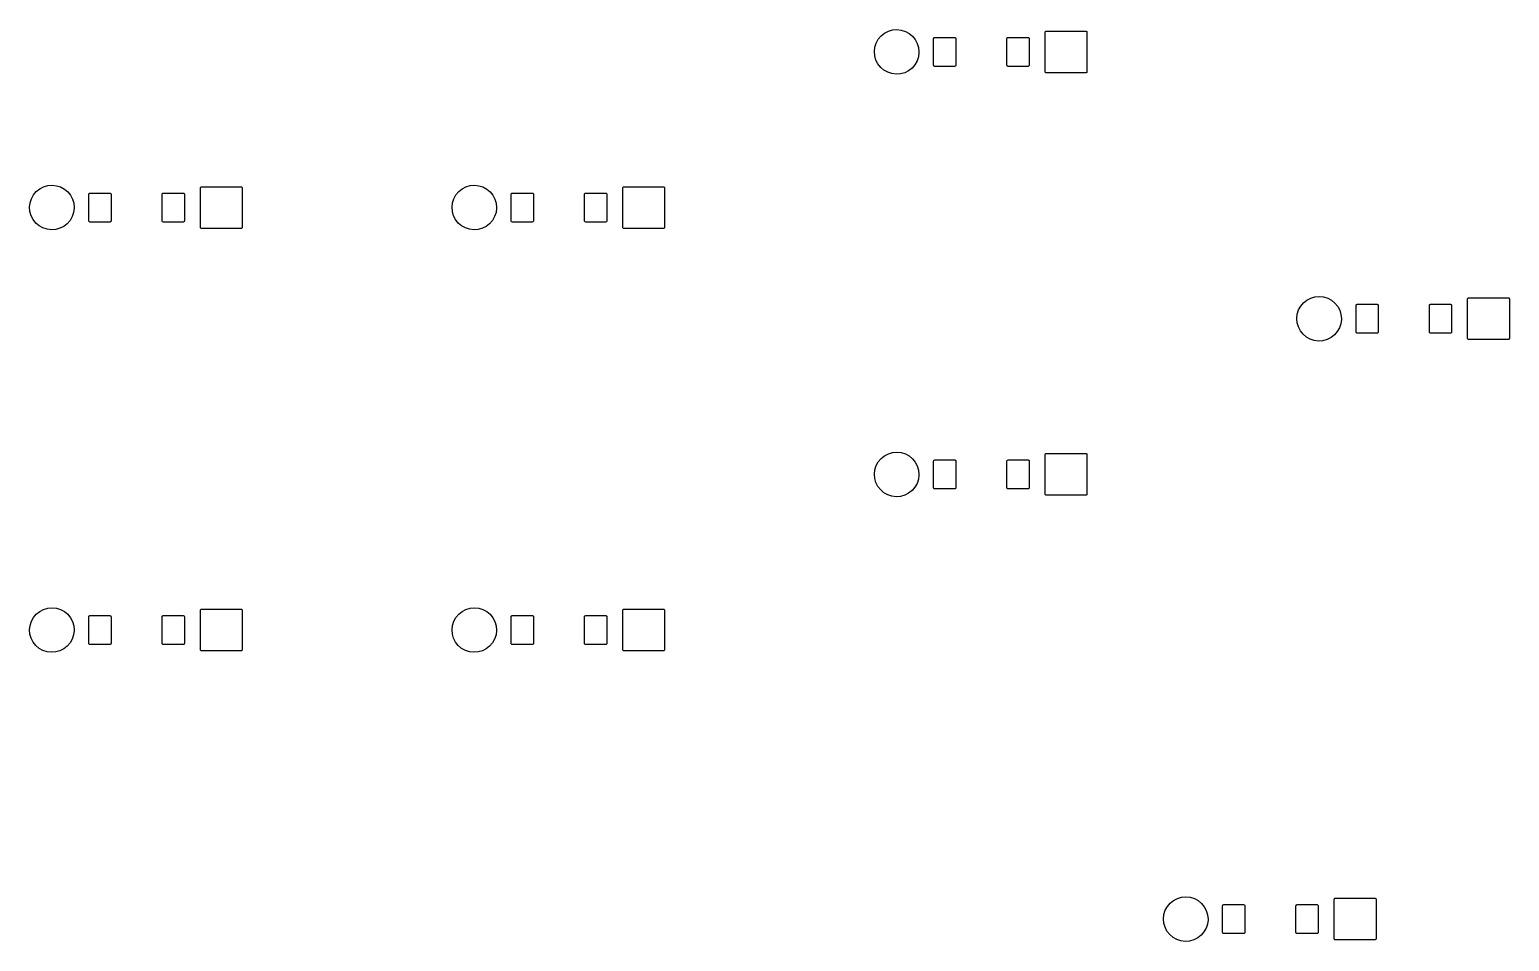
# Model space of a CAD drawing. Extents: x -5 to 129, y -39 to 63.
# Drawn here: x -4.8 to 61.7, y -23 to 18 of the extents above; entities that cross this region are included whole.
import ezdxf

# ---------------------------------------------------------------- set-up
doc = ezdxf.new("R2010")
doc.units = 0
doc.layers.add('BLACK', color=7, linetype='CONTINUOUS')

msp = doc.modelspace()

# ---------------------------------------------------------------- linework, layer by layer
at = {"layer": 'BLACK', "linetype": 'CONTINUOUS'}
for p, q in [((33.8145, 17.9295), (34.0022, 17.9847)), ((34.0022, 17.9847), (34.197, 18.0025)), ((34.197, 18.0025), (34.3916, 17.982)), ((34.3916, 17.982), (34.5785, 17.9242)), ((33.2094, 17.2084), (33.2686, 17.3949)), ((33.2686, 17.3949), (33.3628, 17.5664)), ((33.3628, 17.5664), (33.4886, 17.7163)), ((33.4886, 17.7163), (33.6411, 17.8389)), ((33.6411, 17.8389), (33.8145, 17.9295)), ((34.5785, 17.9242), (34.7506, 17.8311)), ((34.7506, 17.8311), (34.9013, 17.7064)), ((34.9013, 17.7064), (35.025, 17.5548)), ((35.025, 17.5548), (35.1169, 17.382)), ((35.1169, 17.382), (35.1734, 17.1947)), ((35.85, 17.6), (35.8538, 17.6191)), ((35.85, 16.4), (35.85, 17.6)), ((35.8538, 17.6191), (35.8646, 17.6354)), ((35.8646, 17.6354), (35.8809, 17.6462)), ((35.8809, 17.6462), (35.9, 17.65)), ((35.9, 17.65), (36.8, 17.65)), ((36.8, 17.65), (36.8191, 17.6462)), ((36.8191, 17.6462), (36.8354, 17.6354)), ((36.8354, 17.6354), (36.8462, 17.6191)), ((36.8462, 17.6191), (36.85, 17.6)), ((36.85, 17.6), (36.85, 16.4)), ((39.15, 17.6), (39.1538, 17.6191)), ((39.15, 16.4), (39.15, 17.6)), ((39.1538, 17.6191), (39.1646, 17.6354)), ((39.1646, 17.6354), (39.1809, 17.6462)), ((39.1809, 17.6462), (39.2, 17.65)), ((39.2, 17.65), (40.1, 17.65)), ((40.1, 17.65), (40.1191, 17.6462)), ((40.1191, 17.6462), (40.1354, 17.6354)), ((40.1354, 17.6354), (40.1462, 17.6191)), ((40.1462, 17.6191), (40.15, 17.6)), ((40.15, 17.6), (40.15, 16.4)), ((40.871, 17.889), (40.8748, 17.9081)), ((40.871, 16.111), (40.871, 17.889)), ((40.8748, 17.9081), (40.8856, 17.9244)), ((40.8856, 17.9244), (40.9019, 17.9352)), ((40.9019, 17.9352), (40.921, 17.939)), ((40.921, 17.939), (42.699, 17.939)), ((42.699, 17.939), (42.7181, 17.9352)), ((42.7181, 17.9352), (42.7344, 17.9244)), ((42.7344, 17.9244), (42.7452, 17.9081)), ((42.7452, 17.9081), (42.749, 17.889)), ((42.749, 17.889), (42.749, 16.111)), ((33.1876, 17.014), (33.2094, 17.2084)), ((33.204, 16.819), (33.1876, 17.014)), ((33.2579, 16.631), (33.204, 16.819)), ((35.1676, 16.7779), (35.1058, 16.5922)), ((35.1921, 16.972), (35.1676, 16.7779)), ((35.1734, 17.1947), (35.1925, 17)), ((35.1925, 17), (35.1921, 16.972)), ((33.3473, 16.4569), (33.2579, 16.631)), ((33.4689, 16.3036), (33.3473, 16.4569)), ((33.6179, 16.1768), (33.4689, 16.3036)), ((33.7886, 16.0813), (33.6179, 16.1768)), ((33.9747, 16.0209), (33.7886, 16.0813)), ((34.169, 15.9977), (33.9747, 16.0209)), ((34.3641, 16.0127), (34.169, 15.9977)), ((34.5525, 16.0653), (34.3641, 16.0127)), ((34.7272, 16.1536), (34.5525, 16.0653)), ((34.8813, 16.274), (34.7272, 16.1536)), ((35.0092, 16.4221), (34.8813, 16.274)), ((35.1058, 16.5922), (35.0092, 16.4221)), ((35.8538, 16.3809), (35.85, 16.4)), ((35.8646, 16.3646), (35.8538, 16.3809)), ((35.8809, 16.3538), (35.8646, 16.3646)), ((35.9, 16.35), (35.8809, 16.3538)), ((36.8, 16.35), (35.9, 16.35)), ((36.8191, 16.3538), (36.8, 16.35)), ((36.8354, 16.3646), (36.8191, 16.3538)), ((36.8462, 16.3809), (36.8354, 16.3646)), ((36.85, 16.4), (36.8462, 16.3809)), ((39.1538, 16.3809), (39.15, 16.4)), ((39.1646, 16.3646), (39.1538, 16.3809)), ((39.1809, 16.3538), (39.1646, 16.3646)), ((39.2, 16.35), (39.1809, 16.3538)), ((40.1, 16.35), (39.2, 16.35)), ((40.1191, 16.3538), (40.1, 16.35)), ((40.1354, 16.3646), (40.1191, 16.3538)), ((40.1462, 16.3809), (40.1354, 16.3646)), ((40.15, 16.4), (40.1462, 16.3809)), ((40.8748, 16.0919), (40.871, 16.111)), ((40.8856, 16.0756), (40.8748, 16.0919)), ((40.9019, 16.0648), (40.8856, 16.0756)), ((40.921, 16.061), (40.9019, 16.0648)), ((42.699, 16.061), (40.921, 16.061)), ((42.7181, 16.0648), (42.699, 16.061)), ((42.7344, 16.0756), (42.7181, 16.0648)), ((42.7452, 16.0919), (42.7344, 16.0756)), ((42.749, 16.111), (42.7452, 16.0919)), ((-4.63718, 10.5664), (-4.51141, 10.7163)), ((-4.51141, 10.7163), (-4.35893, 10.8389)), ((-4.35893, 10.8389), (-4.18554, 10.9295)), ((-4.18554, 10.9295), (-3.99785, 10.9847)), ((-3.99785, 10.9847), (-3.803, 11.0025)), ((-3.803, 11.0025), (-3.60842, 10.982)), ((-3.60842, 10.982), (-3.42152, 10.9242)), ((-3.42152, 10.9242), (-3.24941, 10.8311)), ((-3.24941, 10.8311), (-3.09865, 10.7064)), ((-3.09865, 10.7064), (-2.975, 10.5548)), ((-2.11913, 10.6462), (-2.1, 10.65)), ((-2.1, 10.65), (-1.2, 10.65)), ((-1.2, 10.65), (-1.18087, 10.6462)), ((1.18087, 10.6462), (1.2, 10.65)), ((1.2, 10.65), (2.1, 10.65)), ((2.1, 10.65), (2.11913, 10.6462)), ((2.871, 10.889), (2.87481, 10.9081)), ((2.871, 9.111), (2.871, 10.889)), ((2.87481, 10.9081), (2.88564, 10.9244)), ((2.88564, 10.9244), (2.90187, 10.9352)), ((2.90187, 10.9352), (2.921, 10.939)), ((2.921, 10.939), (4.699, 10.939)), ((4.699, 10.939), (4.71813, 10.9352)), ((4.71813, 10.9352), (4.73435, 10.9244)), ((4.73435, 10.9244), (4.74519, 10.9081)), ((4.74519, 10.9081), (4.749, 10.889)), ((4.749, 10.889), (4.749, 9.111)), ((14.3628, 10.5664), (14.4886, 10.7163)), ((14.4886, 10.7163), (14.6411, 10.8389)), ((14.6411, 10.8389), (14.8145, 10.9295)), ((14.8145, 10.9295), (15.0021, 10.9847)), ((15.0021, 10.9847), (15.197, 11.0025)), ((15.197, 11.0025), (15.3916, 10.982)), ((15.3916, 10.982), (15.5785, 10.9242)), ((15.5785, 10.9242), (15.7506, 10.8311)), ((15.7506, 10.8311), (15.9013, 10.7064)), ((15.9013, 10.7064), (16.025, 10.5548)), ((16.8809, 10.6462), (16.9, 10.65)), ((16.9, 10.65), (17.8, 10.65)), ((17.8, 10.65), (17.8191, 10.6462)), ((20.1809, 10.6462), (20.2, 10.65)), ((20.2, 10.65), (21.1, 10.65)), ((21.1, 10.65), (21.1191, 10.6462)), ((21.871, 10.889), (21.8748, 10.9081)), ((21.871, 9.111), (21.871, 10.889)), ((21.8748, 10.9081), (21.8856, 10.9244)), ((21.8856, 10.9244), (21.9019, 10.9352)), ((21.9019, 10.9352), (21.921, 10.939)), ((21.921, 10.939), (23.699, 10.939)), ((23.699, 10.939), (23.7181, 10.9352)), ((23.7181, 10.9352), (23.7344, 10.9244)), ((23.7344, 10.9244), (23.7452, 10.9081)), ((23.7452, 10.9081), (23.749, 10.889)), ((23.749, 10.889), (23.749, 9.111)), ((-4.8124, 10.014), (-4.79059, 10.2084)), ((-4.79603, 9.81903), (-4.8124, 10.014)), ((-4.79059, 10.2084), (-4.73143, 10.3949)), ((-4.73143, 10.3949), (-4.63718, 10.5664)), ((-2.975, 10.5548), (-2.88314, 10.382)), ((-2.88314, 10.382), (-2.82659, 10.1947)), ((-2.82659, 10.1947), (-2.8075, 10)), ((-2.8075, 10), (-2.80789, 9.97201)), ((-2.15, 10.6), (-2.14619, 10.6191)), ((-2.15, 9.4), (-2.15, 10.6)), ((-2.14619, 10.6191), (-2.13536, 10.6354)), ((-2.13536, 10.6354), (-2.11913, 10.6462)), ((-1.18087, 10.6462), (-1.16464, 10.6354)), ((-1.16464, 10.6354), (-1.15381, 10.6191)), ((-1.15381, 10.6191), (-1.15, 10.6)), ((-1.15, 10.6), (-1.15, 9.4)), ((1.15, 10.6), (1.15381, 10.6191)), ((1.15, 9.4), (1.15, 10.6)), ((1.15381, 10.6191), (1.16464, 10.6354)), ((1.16464, 10.6354), (1.18087, 10.6462)), ((2.11913, 10.6462), (2.13536, 10.6354)), ((2.13536, 10.6354), (2.14619, 10.6191)), ((2.14619, 10.6191), (2.15, 10.6)), ((2.15, 10.6), (2.15, 9.4)), ((14.1876, 10.014), (14.2094, 10.2084)), ((14.204, 9.81903), (14.1876, 10.014)), ((14.2094, 10.2084), (14.2686, 10.3949)), ((14.2686, 10.3949), (14.3628, 10.5664)), ((16.025, 10.5548), (16.1169, 10.382)), ((16.1169, 10.382), (16.1734, 10.1947)), ((16.1734, 10.1947), (16.1925, 10)), ((16.1925, 10), (16.1921, 9.97201)), ((16.85, 10.6), (16.8538, 10.6191)), ((16.85, 9.4), (16.85, 10.6)), ((16.8538, 10.6191), (16.8646, 10.6354)), ((16.8646, 10.6354), (16.8809, 10.6462)), ((17.8191, 10.6462), (17.8354, 10.6354)), ((17.8354, 10.6354), (17.8462, 10.6191)), ((17.8462, 10.6191), (17.85, 10.6)), ((17.85, 10.6), (17.85, 9.4)), ((20.15, 10.6), (20.1538, 10.6191)), ((20.15, 9.4), (20.15, 10.6)), ((20.1538, 10.6191), (20.1646, 10.6354)), ((20.1646, 10.6354), (20.1809, 10.6462)), ((21.1191, 10.6462), (21.1354, 10.6354)), ((21.1354, 10.6354), (21.1462, 10.6191)), ((21.1462, 10.6191), (21.15, 10.6)), ((21.15, 10.6), (21.15, 9.4)), ((-4.7421, 9.63096), (-4.79603, 9.81903)), ((-4.65267, 9.45694), (-4.7421, 9.63096)), ((-4.53114, 9.3036), (-4.65267, 9.45694)), ((-2.99081, 9.42213), (-3.11866, 9.27402)), ((-2.89417, 9.59225), (-2.99081, 9.42213)), ((-2.83241, 9.7779), (-2.89417, 9.59225)), ((-2.80789, 9.97201), (-2.83241, 9.7779)), ((-2.14619, 9.38087), (-2.15, 9.4)), ((-2.13536, 9.36464), (-2.14619, 9.38087)), ((-2.11913, 9.35381), (-2.13536, 9.36464)), ((-2.1, 9.35), (-2.11913, 9.35381)), ((-1.2, 9.35), (-2.1, 9.35)), ((-1.18087, 9.35381), (-1.2, 9.35)), ((-1.16464, 9.36464), (-1.18087, 9.35381)), ((-1.15381, 9.38087), (-1.16464, 9.36464)), ((-1.15, 9.4), (-1.15381, 9.38087)), ((1.15381, 9.38087), (1.15, 9.4)), ((1.16464, 9.36464), (1.15381, 9.38087)), ((1.18087, 9.35381), (1.16464, 9.36464)), ((1.2, 9.35), (1.18087, 9.35381)), ((2.1, 9.35), (1.2, 9.35)), ((2.11913, 9.35381), (2.1, 9.35)), ((2.13536, 9.36464), (2.11913, 9.35381)), ((2.14619, 9.38087), (2.13536, 9.36464)), ((2.15, 9.4), (2.14619, 9.38087)), ((14.2579, 9.63096), (14.204, 9.81903)), ((14.3473, 9.45694), (14.2579, 9.63096)), ((14.4689, 9.3036), (14.3473, 9.45694)), ((16.0092, 9.42213), (15.8813, 9.27402)), ((16.1058, 9.59225), (16.0092, 9.42213)), ((16.1676, 9.7779), (16.1058, 9.59225)), ((16.1921, 9.97201), (16.1676, 9.7779)), ((16.8538, 9.38087), (16.85, 9.4)), ((16.8646, 9.36464), (16.8538, 9.38087)), ((16.8809, 9.35381), (16.8646, 9.36464)), ((16.9, 9.35), (16.8809, 9.35381)), ((17.8, 9.35), (16.9, 9.35)), ((17.8191, 9.35381), (17.8, 9.35)), ((17.8354, 9.36464), (17.8191, 9.35381)), ((17.8462, 9.38087), (17.8354, 9.36464)), ((17.85, 9.4), (17.8462, 9.38087)), ((20.1538, 9.38087), (20.15, 9.4)), ((20.1646, 9.36464), (20.1538, 9.38087)), ((20.1809, 9.35381), (20.1646, 9.36464)), ((20.2, 9.35), (20.1809, 9.35381)), ((21.1, 9.35), (20.2, 9.35)), ((21.1191, 9.35381), (21.1, 9.35)), ((21.1354, 9.36464), (21.1191, 9.35381)), ((21.1462, 9.38087), (21.1354, 9.36464)), ((21.15, 9.4), (21.1462, 9.38087)), ((-4.38214, 9.1768), (-4.53114, 9.3036)), ((-4.21135, 9.08135), (-4.38214, 9.1768)), ((-4.02527, 9.02089), (-4.21135, 9.08135)), ((-3.83099, 8.99772), (-4.02527, 9.02089)), ((-3.63592, 9.01273), (-3.83099, 8.99772)), ((-3.44747, 9.06534), (-3.63592, 9.01273)), ((-3.27283, 9.15356), (-3.44747, 9.06534)), ((-3.11866, 9.27402), (-3.27283, 9.15356)), ((2.87481, 9.09187), (2.871, 9.111)), ((2.88564, 9.07564), (2.87481, 9.09187)), ((2.90187, 9.06481), (2.88564, 9.07564)), ((2.921, 9.061), (2.90187, 9.06481)), ((4.699, 9.061), (2.921, 9.061)), ((4.71813, 9.06481), (4.699, 9.061)), ((4.73435, 9.07564), (4.71813, 9.06481)), ((4.74519, 9.09187), (4.73435, 9.07564)), ((4.749, 9.111), (4.74519, 9.09187)), ((14.6179, 9.1768), (14.4689, 9.3036)), ((14.7886, 9.08135), (14.6179, 9.1768)), ((14.9747, 9.02089), (14.7886, 9.08135)), ((15.169, 8.99772), (14.9747, 9.02089)), ((15.3641, 9.01273), (15.169, 8.99772)), ((15.5525, 9.06534), (15.3641, 9.01273)), ((15.7272, 9.15356), (15.5525, 9.06534)), ((15.8813, 9.27402), (15.7272, 9.15356)), ((21.8748, 9.09187), (21.871, 9.111)), ((21.8856, 9.07564), (21.8748, 9.09187)), ((21.9019, 9.06481), (21.8856, 9.07564)), ((21.921, 9.061), (21.9019, 9.06481)), ((23.699, 9.061), (21.921, 9.061)), ((23.7181, 9.06481), (23.699, 9.061)), ((23.7344, 9.07564), (23.7181, 9.06481)), ((23.7452, 9.09187), (23.7344, 9.07564)), ((23.749, 9.111), (23.7452, 9.09187)), ((53.0022, 5.98474), (53.197, 6.00248)), ((53.197, 6.00248), (53.3916, 5.98202)), ((52.2094, 5.20843), (52.2686, 5.39493)), ((52.2686, 5.39493), (52.3628, 5.56638)), ((52.3628, 5.56638), (52.4886, 5.71626)), ((52.4886, 5.71626), (52.6411, 5.83886)), ((52.6411, 5.83886), (52.8145, 5.9295)), ((52.8145, 5.9295), (53.0022, 5.98474)), ((53.3916, 5.98202), (53.5785, 5.92417)), ((53.5785, 5.92417), (53.7506, 5.83111)), ((53.7506, 5.83111), (53.9013, 5.7064)), ((53.9013, 5.7064), (54.025, 5.55477)), ((54.025, 5.55477), (54.1169, 5.38202)), ((54.1169, 5.38202), (54.1734, 5.19472)), ((54.85, 5.6), (54.8538, 5.61913)), ((54.85, 4.4), (54.85, 5.6)), ((54.8538, 5.61913), (54.8646, 5.63535)), ((54.8646, 5.63535), (54.8809, 5.64619)), ((54.8809, 5.64619), (54.9, 5.65)), ((54.9, 5.65), (55.8, 5.65)), ((55.8, 5.65), (55.8191, 5.64619)), ((55.8191, 5.64619), (55.8354, 5.63535)), ((55.8354, 5.63535), (55.8462, 5.61913)), ((55.8462, 5.61913), (55.85, 5.6)), ((55.85, 5.6), (55.85, 4.4)), ((58.15, 5.6), (58.1538, 5.61913)), ((58.15, 4.4), (58.15, 5.6)), ((58.1538, 5.61913), (58.1646, 5.63535)), ((58.1646, 5.63535), (58.1809, 5.64619)), ((58.1809, 5.64619), (58.2, 5.65)), ((58.2, 5.65), (59.1, 5.65)), ((59.1, 5.65), (59.1191, 5.64619)), ((59.1191, 5.64619), (59.1354, 5.63535)), ((59.1354, 5.63535), (59.1462, 5.61913)), ((59.1462, 5.61913), (59.15, 5.6)), ((59.15, 5.6), (59.15, 4.4)), ((59.871, 5.889), (59.8748, 5.90813)), ((59.871, 4.111), (59.871, 5.889)), ((59.8748, 5.90813), (59.8856, 5.92435)), ((59.8856, 5.92435), (59.9019, 5.93519)), ((59.9019, 5.93519), (59.921, 5.939)), ((59.921, 5.939), (61.699, 5.939)), ((61.699, 5.939), (61.7181, 5.93519)), ((61.7181, 5.93519), (61.7344, 5.92435)), ((61.7344, 5.92435), (61.7452, 5.90813)), ((61.7452, 5.90813), (61.749, 5.889)), ((61.749, 5.889), (61.749, 4.111)), ((52.1876, 5.014), (52.2094, 5.20843)), ((52.204, 4.81903), (52.1876, 5.014)), ((52.2579, 4.63096), (52.204, 4.81903)), ((54.1676, 4.7779), (54.1058, 4.59225)), ((54.1921, 4.97201), (54.1676, 4.7779)), ((54.1734, 5.19472), (54.1925, 5)), ((54.1925, 5), (54.1921, 4.97201)), ((52.3473, 4.45694), (52.2579, 4.63096)), ((52.4689, 4.30361), (52.3473, 4.45694)), ((52.6179, 4.1768), (52.4689, 4.30361)), ((52.7886, 4.08135), (52.6179, 4.1768)), ((52.9747, 4.02089), (52.7886, 4.08135)), ((53.169, 3.99772), (52.9747, 4.02089)), ((53.3641, 4.01273), (53.169, 3.99772)), ((53.5525, 4.06534), (53.3641, 4.01273)), ((53.7272, 4.15356), (53.5525, 4.06534)), ((53.8813, 4.27402), (53.7272, 4.15356)), ((54.0092, 4.42213), (53.8813, 4.27402)), ((54.1058, 4.59225), (54.0092, 4.42213)), ((54.8538, 4.38087), (54.85, 4.4)), ((54.8646, 4.36464), (54.8538, 4.38087)), ((54.8809, 4.35381), (54.8646, 4.36464)), ((54.9, 4.35), (54.8809, 4.35381)), ((55.8, 4.35), (54.9, 4.35)), ((55.8191, 4.35381), (55.8, 4.35)), ((55.8354, 4.36464), (55.8191, 4.35381)), ((55.8462, 4.38087), (55.8354, 4.36464)), ((55.85, 4.4), (55.8462, 4.38087)), ((58.1538, 4.38087), (58.15, 4.4)), ((58.1646, 4.36464), (58.1538, 4.38087)), ((58.1809, 4.35381), (58.1646, 4.36464)), ((58.2, 4.35), (58.1809, 4.35381)), ((59.1, 4.35), (58.2, 4.35)), ((59.1191, 4.35381), (59.1, 4.35)), ((59.1354, 4.36464), (59.1191, 4.35381)), ((59.1462, 4.38087), (59.1354, 4.36464)), ((59.15, 4.4), (59.1462, 4.38087)), ((59.8748, 4.09187), (59.871, 4.111)), ((59.8856, 4.07564), (59.8748, 4.09187)), ((59.9019, 4.06481), (59.8856, 4.07564)), ((59.921, 4.061), (59.9019, 4.06481)), ((61.699, 4.061), (59.921, 4.061)), ((61.7181, 4.06481), (61.699, 4.061)), ((61.7344, 4.07564), (61.7181, 4.06481)), ((61.7452, 4.09187), (61.7344, 4.07564)), ((61.749, 4.111), (61.7452, 4.09187)), ((33.3628, -1.43362), (33.4886, -1.28374)), ((33.4886, -1.28374), (33.6411, -1.16114)), ((33.6411, -1.16114), (33.8145, -1.0705)), ((33.8145, -1.0705), (34.0022, -1.01526)), ((34.0022, -1.01526), (34.197, -0.99752)), ((34.197, -0.99752), (34.3916, -1.01798)), ((34.3916, -1.01798), (34.5785, -1.07583)), ((34.5785, -1.07583), (34.7506, -1.16889)), ((34.7506, -1.16889), (34.9013, -1.2936)), ((34.9013, -1.2936), (35.025, -1.44522)), ((40.871, -1.111), (40.8748, -1.09187)), ((40.871, -2.889), (40.871, -1.111)), ((40.8748, -1.09187), (40.8856, -1.07564)), ((40.8856, -1.07564), (40.9019, -1.06481)), ((40.9019, -1.06481), (40.921, -1.061)), ((40.921, -1.061), (42.699, -1.061)), ((42.699, -1.061), (42.7181, -1.06481)), ((42.7181, -1.06481), (42.7344, -1.07564)), ((42.7344, -1.07564), (42.7452, -1.09187)), ((42.7452, -1.09187), (42.749, -1.111)), ((42.749, -1.111), (42.749, -2.889)), ((33.1876, -1.986), (33.2094, -1.79157)), ((33.204, -2.18097), (33.1876, -1.986)), ((33.2094, -1.79157), (33.2686, -1.60507)), ((33.2686, -1.60507), (33.3628, -1.43362)), ((35.025, -1.44522), (35.1169, -1.61798)), ((35.1169, -1.61798), (35.1734, -1.80528)), ((35.1734, -1.80528), (35.1925, -2)), ((35.85, -1.4), (35.8538, -1.38087)), ((35.85, -2.6), (35.85, -1.4)), ((35.8538, -1.38087), (35.8646, -1.36464)), ((35.8646, -1.36464), (35.8809, -1.35381)), ((35.8809, -1.35381), (35.9, -1.35)), ((35.9, -1.35), (36.8, -1.35)), ((36.8, -1.35), (36.8191, -1.35381)), ((36.8191, -1.35381), (36.8354, -1.36464)), ((36.8354, -1.36464), (36.8462, -1.38087)), ((36.8462, -1.38087), (36.85, -1.4)), ((36.85, -1.4), (36.85, -2.6)), ((39.15, -1.4), (39.1538, -1.38087)), ((39.15, -2.6), (39.15, -1.4)), ((39.1538, -1.38087), (39.1646, -1.36464)), ((39.1646, -1.36464), (39.1809, -1.35381)), ((39.1809, -1.35381), (39.2, -1.35)), ((39.2, -1.35), (40.1, -1.35)), ((40.1, -1.35), (40.1191, -1.35381)), ((40.1191, -1.35381), (40.1354, -1.36464)), ((40.1354, -1.36464), (40.1462, -1.38087)), ((40.1462, -1.38087), (40.15, -1.4)), ((40.15, -1.4), (40.15, -2.6)), ((33.2579, -2.36904), (33.204, -2.18097)), ((33.3473, -2.54306), (33.2579, -2.36904)), ((33.4689, -2.69639), (33.3473, -2.54306)), ((35.0092, -2.57787), (34.8813, -2.72598)), ((35.1058, -2.40775), (35.0092, -2.57787)), ((35.1676, -2.2221), (35.1058, -2.40775)), ((35.1921, -2.02799), (35.1676, -2.2221)), ((35.1925, -2), (35.1921, -2.02799)), ((35.8538, -2.61913), (35.85, -2.6)), ((35.8646, -2.63535), (35.8538, -2.61913)), ((35.8809, -2.64619), (35.8646, -2.63535)), ((35.9, -2.65), (35.8809, -2.64619)), ((36.8, -2.65), (35.9, -2.65)), ((36.8191, -2.64619), (36.8, -2.65)), ((36.8354, -2.63535), (36.8191, -2.64619)), ((36.8462, -2.61913), (36.8354, -2.63535)), ((36.85, -2.6), (36.8462, -2.61913)), ((39.1538, -2.61913), (39.15, -2.6)), ((39.1646, -2.63535), (39.1538, -2.61913)), ((39.1809, -2.64619), (39.1646, -2.63535)), ((39.2, -2.65), (39.1809, -2.64619)), ((40.1, -2.65), (39.2, -2.65)), ((40.1191, -2.64619), (40.1, -2.65)), ((40.1354, -2.63535), (40.1191, -2.64619)), ((40.1462, -2.61913), (40.1354, -2.63535)), ((40.15, -2.6), (40.1462, -2.61913)), ((33.6179, -2.8232), (33.4689, -2.69639)), ((33.7886, -2.91865), (33.6179, -2.8232)), ((33.9747, -2.97911), (33.7886, -2.91865)), ((34.169, -3.00228), (33.9747, -2.97911)), ((34.3641, -2.98727), (34.169, -3.00228)), ((34.5525, -2.93465), (34.3641, -2.98727)), ((34.7272, -2.84644), (34.5525, -2.93465)), ((34.8813, -2.72598), (34.7272, -2.84644)), ((40.8748, -2.90813), (40.871, -2.889)), ((40.8856, -2.92435), (40.8748, -2.90813)), ((40.9019, -2.93519), (40.8856, -2.92435)), ((40.921, -2.939), (40.9019, -2.93519)), ((42.699, -2.939), (40.921, -2.939)), ((42.7181, -2.93519), (42.699, -2.939)), ((42.7344, -2.92435), (42.7181, -2.93519)), ((42.7452, -2.90813), (42.7344, -2.92435)), ((42.749, -2.889), (42.7452, -2.90813)), ((-4.79059, -8.79157), (-4.73143, -8.60507)), ((-4.73143, -8.60507), (-4.63718, -8.43362)), ((-4.63718, -8.43362), (-4.51141, -8.28374)), ((-4.51141, -8.28374), (-4.35893, -8.16114)), ((-4.35893, -8.16114), (-4.18554, -8.0705)), ((-4.18554, -8.0705), (-3.99785, -8.01526)), ((-3.99785, -8.01526), (-3.803, -7.99752)), ((-3.803, -7.99752), (-3.60842, -8.01798)), ((-3.60842, -8.01798), (-3.42152, -8.07583)), ((-3.42152, -8.07583), (-3.24941, -8.16889)), ((-3.24941, -8.16889), (-3.09865, -8.2936)), ((-3.09865, -8.2936), (-2.975, -8.44522)), ((-2.975, -8.44522), (-2.88314, -8.61798)), ((-2.88314, -8.61798), (-2.82659, -8.80528)), ((-2.15, -8.4), (-2.14619, -8.38087)), ((-2.15, -9.6), (-2.15, -8.4)), ((-2.14619, -8.38087), (-2.13536, -8.36464)), ((-2.13536, -8.36464), (-2.11913, -8.35381)), ((-2.11913, -8.35381), (-2.1, -8.35)), ((-2.1, -8.35), (-1.2, -8.35)), ((-1.2, -8.35), (-1.18087, -8.35381)), ((-1.18087, -8.35381), (-1.16464, -8.36464)), ((-1.16464, -8.36464), (-1.15381, -8.38087)), ((-1.15381, -8.38087), (-1.15, -8.4)), ((-1.15, -8.4), (-1.15, -9.6)), ((1.15, -8.4), (1.15381, -8.38087)), ((1.15, -9.6), (1.15, -8.4)), ((1.15381, -8.38087), (1.16464, -8.36464)), ((1.16464, -8.36464), (1.18087, -8.35381)), ((1.18087, -8.35381), (1.2, -8.35)), ((1.2, -8.35), (2.1, -8.35)), ((2.1, -8.35), (2.11913, -8.35381)), ((2.11913, -8.35381), (2.13536, -8.36464)), ((2.13536, -8.36464), (2.14619, -8.38087)), ((2.14619, -8.38087), (2.15, -8.4)), ((2.15, -8.4), (2.15, -9.6)), ((2.871, -8.111), (2.87481, -8.09187)), ((2.871, -9.889), (2.871, -8.111)), ((2.87481, -8.09187), (2.88564, -8.07564)), ((2.88564, -8.07564), (2.90187, -8.06481)), ((2.90187, -8.06481), (2.921, -8.061)), ((2.921, -8.061), (4.699, -8.061)), ((4.699, -8.061), (4.71813, -8.06481)), ((4.71813, -8.06481), (4.73435, -8.07564)), ((4.73435, -8.07564), (4.74519, -8.09187)), ((4.74519, -8.09187), (4.749, -8.111)), ((4.749, -8.111), (4.749, -9.889)), ((14.2094, -8.79157), (14.2686, -8.60507)), ((14.2686, -8.60507), (14.3628, -8.43362)), ((14.3628, -8.43362), (14.4886, -8.28374)), ((14.4886, -8.28374), (14.6411, -8.16114)), ((14.6411, -8.16114), (14.8145, -8.0705)), ((14.8145, -8.0705), (15.0021, -8.01526)), ((15.0021, -8.01526), (15.197, -7.99752)), ((15.197, -7.99752), (15.3916, -8.01798)), ((15.3916, -8.01798), (15.5785, -8.07583)), ((15.5785, -8.07583), (15.7506, -8.16889)), ((15.7506, -8.16889), (15.9013, -8.2936)), ((15.9013, -8.2936), (16.025, -8.44522)), ((16.025, -8.44522), (16.1169, -8.61798)), ((16.1169, -8.61798), (16.1734, -8.80528)), ((16.85, -8.4), (16.8538, -8.38087)), ((16.85, -9.6), (16.85, -8.4)), ((16.8538, -8.38087), (16.8646, -8.36464)), ((16.8646, -8.36464), (16.8809, -8.35381)), ((16.8809, -8.35381), (16.9, -8.35)), ((16.9, -8.35), (17.8, -8.35)), ((17.8, -8.35), (17.8191, -8.35381)), ((17.8191, -8.35381), (17.8354, -8.36464)), ((17.8354, -8.36464), (17.8462, -8.38087)), ((17.8462, -8.38087), (17.85, -8.4)), ((17.85, -8.4), (17.85, -9.6)), ((20.15, -8.4), (20.1538, -8.38087)), ((20.15, -9.6), (20.15, -8.4)), ((20.1538, -8.38087), (20.1646, -8.36464)), ((20.1646, -8.36464), (20.1809, -8.35381)), ((20.1809, -8.35381), (20.2, -8.35)), ((20.2, -8.35), (21.1, -8.35)), ((21.1, -8.35), (21.1191, -8.35381)), ((21.1191, -8.35381), (21.1354, -8.36464)), ((21.1354, -8.36464), (21.1462, -8.38087)), ((21.1462, -8.38087), (21.15, -8.4)), ((21.15, -8.4), (21.15, -9.6)), ((21.871, -8.111), (21.8748, -8.09187)), ((21.871, -9.889), (21.871, -8.111)), ((21.8748, -8.09187), (21.8856, -8.07564)), ((21.8856, -8.07564), (21.9019, -8.06481)), ((21.9019, -8.06481), (21.921, -8.061)), ((21.921, -8.061), (23.699, -8.061)), ((23.699, -8.061), (23.7181, -8.06481)), ((23.7181, -8.06481), (23.7344, -8.07564)), ((23.7344, -8.07564), (23.7452, -8.09187)), ((23.7452, -8.09187), (23.749, -8.111)), ((23.749, -8.111), (23.749, -9.889)), ((-4.8124, -8.986), (-4.79059, -8.79157)), ((-4.79603, -9.18097), (-4.8124, -8.986)), ((-4.7421, -9.36904), (-4.79603, -9.18097)), ((-2.83241, -9.2221), (-2.89417, -9.40775)), ((-2.80789, -9.02799), (-2.83241, -9.2221)), ((-2.82659, -8.80528), (-2.8075, -9)), ((-2.8075, -9), (-2.80789, -9.02799)), ((14.1876, -8.986), (14.2094, -8.79157)), ((14.204, -9.18097), (14.1876, -8.986)), ((14.2579, -9.36904), (14.204, -9.18097)), ((16.1676, -9.2221), (16.1058, -9.40775)), ((16.1921, -9.02799), (16.1676, -9.2221)), ((16.1734, -8.80528), (16.1925, -9)), ((16.1925, -9), (16.1921, -9.02799)), ((-4.65267, -9.54306), (-4.7421, -9.36904)), ((-4.53114, -9.69639), (-4.65267, -9.54306)), ((-4.38214, -9.8232), (-4.53114, -9.69639)), ((-4.21135, -9.91865), (-4.38214, -9.8232)), ((-4.02527, -9.97911), (-4.21135, -9.91865)), ((-3.83099, -10.0023), (-4.02527, -9.97911)), ((-3.44747, -9.93465), (-3.63592, -9.98727)), ((-3.27283, -9.84644), (-3.44747, -9.93465)), ((-3.11866, -9.72598), (-3.27283, -9.84644)), ((-2.99081, -9.57787), (-3.11866, -9.72598)), ((-2.89417, -9.40775), (-2.99081, -9.57787)), ((-2.14619, -9.61913), (-2.15, -9.6)), ((-2.13536, -9.63535), (-2.14619, -9.61913)), ((-2.11913, -9.64619), (-2.13536, -9.63535)), ((-2.1, -9.65), (-2.11913, -9.64619)), ((-1.2, -9.65), (-2.1, -9.65)), ((-1.18087, -9.64619), (-1.2, -9.65)), ((-1.16464, -9.63535), (-1.18087, -9.64619)), ((-1.15381, -9.61913), (-1.16464, -9.63535)), ((-1.15, -9.6), (-1.15381, -9.61913)), ((1.15381, -9.61913), (1.15, -9.6)), ((1.16464, -9.63535), (1.15381, -9.61913)), ((1.18087, -9.64619), (1.16464, -9.63535)), ((1.2, -9.65), (1.18087, -9.64619)), ((2.1, -9.65), (1.2, -9.65)), ((2.11913, -9.64619), (2.1, -9.65)), ((2.13536, -9.63535), (2.11913, -9.64619)), ((2.14619, -9.61913), (2.13536, -9.63535)), ((2.15, -9.6), (2.14619, -9.61913)), ((2.87481, -9.90813), (2.871, -9.889)), ((2.88564, -9.92436), (2.87481, -9.90813)), ((2.90187, -9.93519), (2.88564, -9.92436)), ((2.921, -9.939), (2.90187, -9.93519)), ((4.699, -9.939), (2.921, -9.939)), ((4.71813, -9.93519), (4.699, -9.939)), ((4.73435, -9.92436), (4.71813, -9.93519)), ((4.74519, -9.90813), (4.73435, -9.92436)), ((4.749, -9.889), (4.74519, -9.90813)), ((14.3473, -9.54306), (14.2579, -9.36904)), ((14.4689, -9.69639), (14.3473, -9.54306)), ((14.6179, -9.8232), (14.4689, -9.69639)), ((14.7886, -9.91865), (14.6179, -9.8232)), ((14.9747, -9.97911), (14.7886, -9.91865)), ((15.169, -10.0023), (14.9747, -9.97911)), ((15.5525, -9.93465), (15.3641, -9.98727)), ((15.7272, -9.84644), (15.5525, -9.93465)), ((15.8813, -9.72598), (15.7272, -9.84644)), ((16.0092, -9.57787), (15.8813, -9.72598)), ((16.1058, -9.40775), (16.0092, -9.57787)), ((16.8538, -9.61913), (16.85, -9.6)), ((16.8646, -9.63535), (16.8538, -9.61913)), ((16.8809, -9.64619), (16.8646, -9.63535)), ((16.9, -9.65), (16.8809, -9.64619)), ((17.8, -9.65), (16.9, -9.65)), ((17.8191, -9.64619), (17.8, -9.65)), ((17.8354, -9.63535), (17.8191, -9.64619)), ((17.8462, -9.61913), (17.8354, -9.63535)), ((17.85, -9.6), (17.8462, -9.61913)), ((20.1538, -9.61913), (20.15, -9.6)), ((20.1646, -9.63535), (20.1538, -9.61913)), ((20.1809, -9.64619), (20.1646, -9.63535)), ((20.2, -9.65), (20.1809, -9.64619)), ((21.1, -9.65), (20.2, -9.65)), ((21.1191, -9.64619), (21.1, -9.65)), ((21.1354, -9.63535), (21.1191, -9.64619)), ((21.1462, -9.61913), (21.1354, -9.63535)), ((21.15, -9.6), (21.1462, -9.61913)), ((21.8748, -9.90813), (21.871, -9.889)), ((21.8856, -9.92436), (21.8748, -9.90813)), ((21.9019, -9.93519), (21.8856, -9.92436)), ((21.921, -9.939), (21.9019, -9.93519)), ((23.699, -9.939), (21.921, -9.939)), ((23.7181, -9.93519), (23.699, -9.939)), ((23.7344, -9.92436), (23.7181, -9.93519)), ((23.7452, -9.90813), (23.7344, -9.92436)), ((23.749, -9.889), (23.7452, -9.90813)), ((-3.63592, -9.98727), (-3.83099, -10.0023)), ((15.3641, -9.98727), (15.169, -10.0023)), ((46.3628, -21.4336), (46.4886, -21.2837)), ((46.4886, -21.2837), (46.6411, -21.1611)), ((46.6411, -21.1611), (46.8145, -21.0705)), ((46.8145, -21.0705), (47.0022, -21.0153)), ((47.0022, -21.0153), (47.197, -20.9975)), ((47.197, -20.9975), (47.3916, -21.018)), ((47.3916, -21.018), (47.5785, -21.0758)), ((47.5785, -21.0758), (47.7506, -21.1689)), ((47.7506, -21.1689), (47.9013, -21.2936)), ((47.9013, -21.2936), (48.025, -21.4452)), ((53.871, -21.111), (53.8748, -21.0919)), ((53.871, -22.889), (53.871, -21.111)), ((53.8748, -21.0919), (53.8856, -21.0756)), ((53.8856, -21.0756), (53.9019, -21.0648)), ((53.9019, -21.0648), (53.921, -21.061)), ((53.921, -21.061), (55.699, -21.061)), ((55.699, -21.061), (55.7181, -21.0648)), ((55.7181, -21.0648), (55.7344, -21.0756)), ((55.7344, -21.0756), (55.7452, -21.0919)), ((55.7452, -21.0919), (55.749, -21.111)), ((55.749, -21.111), (55.749, -22.889)), ((46.1876, -21.986), (46.2094, -21.7916)), ((46.2094, -21.7916), (46.2686, -21.6051)), ((46.2686, -21.6051), (46.3628, -21.4336)), ((48.025, -21.4452), (48.1169, -21.618)), ((48.1169, -21.618), (48.1734, -21.8053)), ((48.1734, -21.8053), (48.1925, -22)), ((48.85, -21.4), (48.8538, -21.3809)), ((48.85, -22.6), (48.85, -21.4)), ((48.8538, -21.3809), (48.8646, -21.3646)), ((48.8646, -21.3646), (48.8809, -21.3538)), ((48.8809, -21.3538), (48.9, -21.35)), ((48.9, -21.35), (49.8, -21.35)), ((49.8, -21.35), (49.8191, -21.3538)), ((49.8191, -21.3538), (49.8354, -21.3646)), ((49.8354, -21.3646), (49.8462, -21.3809)), ((49.8462, -21.3809), (49.85, -21.4)), ((49.85, -21.4), (49.85, -22.6)), ((52.15, -21.4), (52.1538, -21.3809)), ((52.15, -22.6), (52.15, -21.4)), ((52.1538, -21.3809), (52.1646, -21.3646)), ((52.1646, -21.3646), (52.1809, -21.3538)), ((52.1809, -21.3538), (52.2, -21.35)), ((52.2, -21.35), (53.1, -21.35)), ((53.1, -21.35), (53.1191, -21.3538)), ((53.1191, -21.3538), (53.1354, -21.3646)), ((53.1354, -21.3646), (53.1462, -21.3809)), ((53.1462, -21.3809), (53.15, -21.4)), ((53.15, -21.4), (53.15, -22.6)), ((46.204, -22.181), (46.1876, -21.986)), ((46.2579, -22.369), (46.204, -22.181)), ((46.3473, -22.5431), (46.2579, -22.369)), ((46.4689, -22.6964), (46.3473, -22.5431)), ((48.0092, -22.5779), (47.8813, -22.726)), ((48.1058, -22.4078), (48.0092, -22.5779)), ((48.1676, -22.2221), (48.1058, -22.4078)), ((48.1921, -22.028), (48.1676, -22.2221)), ((48.1925, -22), (48.1921, -22.028)), ((48.8538, -22.6191), (48.85, -22.6)), ((48.8646, -22.6354), (48.8538, -22.6191)), ((49.8462, -22.6191), (49.8354, -22.6354)), ((49.85, -22.6), (49.8462, -22.6191)), ((52.1538, -22.6191), (52.15, -22.6)), ((52.1646, -22.6354), (52.1538, -22.6191)), ((53.1462, -22.6191), (53.1354, -22.6354)), ((53.15, -22.6), (53.1462, -22.6191)), ((46.6179, -22.8232), (46.4689, -22.6964)), ((46.7886, -22.9187), (46.6179, -22.8232)), ((46.9747, -22.9791), (46.7886, -22.9187)), ((47.169, -23.0023), (46.9747, -22.9791)), ((47.3641, -22.9873), (47.169, -23.0023)), ((47.5525, -22.9347), (47.3641, -22.9873)), ((47.7272, -22.8464), (47.5525, -22.9347)), ((47.8813, -22.726), (47.7272, -22.8464)), ((48.8809, -22.6462), (48.8646, -22.6354)), ((48.9, -22.65), (48.8809, -22.6462)), ((49.8, -22.65), (48.9, -22.65)), ((49.8191, -22.6462), (49.8, -22.65)), ((49.8354, -22.6354), (49.8191, -22.6462)), ((52.1809, -22.6462), (52.1646, -22.6354)), ((52.2, -22.65), (52.1809, -22.6462)), ((53.1, -22.65), (52.2, -22.65)), ((53.1191, -22.6462), (53.1, -22.65)), ((53.1354, -22.6354), (53.1191, -22.6462)), ((53.8748, -22.9081), (53.871, -22.889)), ((53.8856, -22.9244), (53.8748, -22.9081)), ((53.9019, -22.9352), (53.8856, -22.9244)), ((53.921, -22.939), (53.9019, -22.9352)), ((55.699, -22.939), (53.921, -22.939)), ((55.7181, -22.9352), (55.699, -22.939)), ((55.7344, -22.9244), (55.7181, -22.9352)), ((55.7452, -22.9081), (55.7344, -22.9244)), ((55.749, -22.889), (55.7452, -22.9081))]:
    msp.add_line(p, q, dxfattribs=at)

doc.saveas('drawing.dxf')
